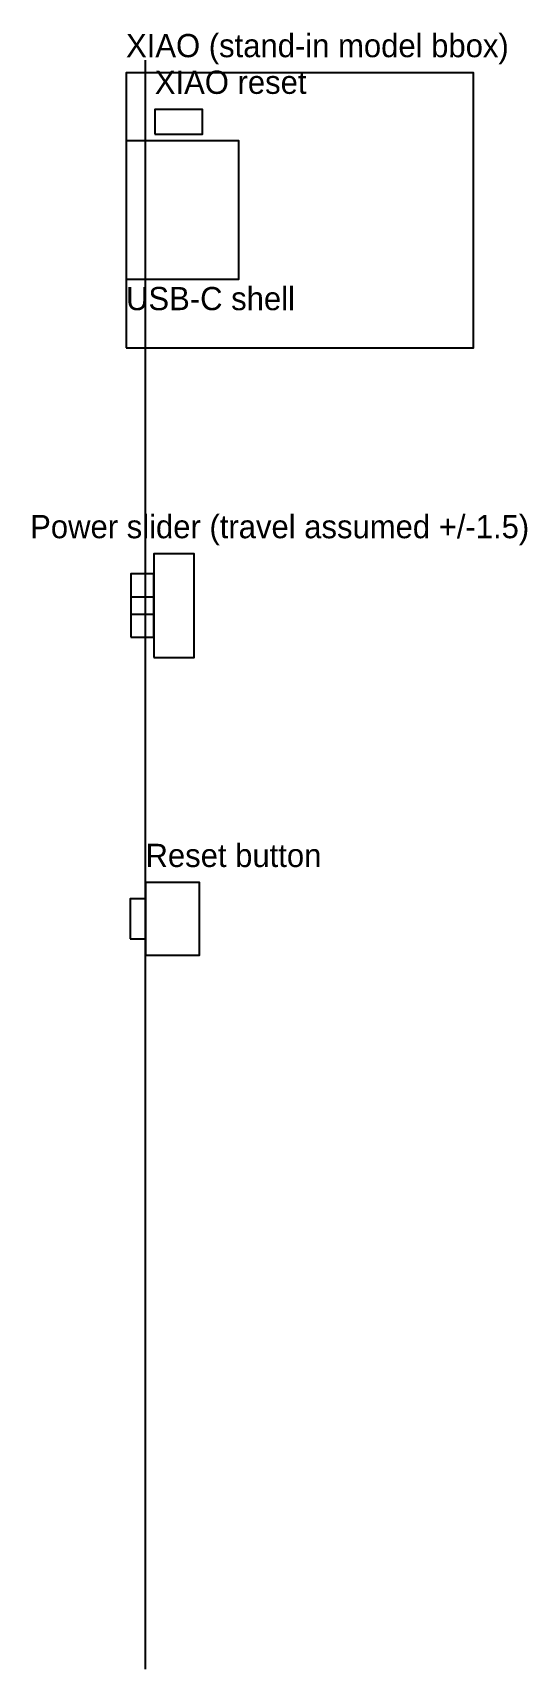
# Model space of a CAD drawing. Header units: millimetres. Extents: x -130 to -98, y -52 to 54.
import ezdxf

# ---------------------------------------------------------------- set-up
doc = ezdxf.new("R2010")
doc.units = ezdxf.units.MM
for name, color, linetype in [('BOARD_EDGE_LINE', 7, 'CONTINUOUS'), ('LABELS', 7, 'CONTINUOUS'), ('POWER_SW_BODY', 3, 'CONTINUOUS'), ('POWER_SW_SLIDER', 1, 'CONTINUOUS'), ('POWER_SW_TRAVEL', 2, 'CONTINUOUS'), ('RESET_BODY', 3, 'CONTINUOUS'), ('RESET_PLUNGER', 1, 'CONTINUOUS'), ('XIAO_BODY', 5, 'CONTINUOUS'), ('XIAO_RESET_BTN', 6, 'CONTINUOUS'), ('XIAO_USB_C', 1, 'CONTINUOUS')]:
    doc.layers.add(name, color=color, linetype=linetype)

msp = doc.modelspace()

# ---------------------------------------------------------------- linework, layer by layer
at = {"layer": 'BOARD_EDGE_LINE'}
msp.add_line((-122.25, -52), (-122.25, 52), dxfattribs=at)
at = {"layer": 'POWER_SW_BODY'}
msp.add_lwpolyline([(-121.71, 13.4), (-119.11, 13.4), (-119.11, 20.1), (-121.71, 20.1)], close=True, dxfattribs=at)
at = {"layer": 'POWER_SW_SLIDER'}
msp.add_lwpolyline([(-123.21, 16.2), (-121.71, 16.2), (-121.71, 17.3), (-123.21, 17.3)], close=True, dxfattribs=at)
at = {"layer": 'POWER_SW_TRAVEL'}
msp.add_lwpolyline([(-123.21, 14.7), (-121.71, 14.7), (-121.71, 18.8), (-123.21, 18.8)], close=True, dxfattribs=at)
at = {"layer": 'RESET_BODY'}
msp.add_lwpolyline([(-122.25, -5.85), (-118.75, -5.85), (-118.75, -1.15), (-122.25, -1.15)], close=True, dxfattribs=at)
at = {"layer": 'RESET_PLUNGER'}
msp.add_lwpolyline([(-123.25, -4.8), (-122.25, -4.8), (-122.25, -2.2), (-123.25, -2.2)], close=True, dxfattribs=at)
at = {"layer": 'XIAO_BODY'}
msp.add_lwpolyline([(-123.51, 33.41), (-101.03, 33.41), (-101.03, 51.19), (-123.51, 51.19)], close=True, dxfattribs=at)
at = {"layer": 'XIAO_RESET_BTN'}
msp.add_lwpolyline([(-121.65, 47.22), (-118.56, 47.22), (-118.56, 48.82), (-121.65, 48.82)], close=True, dxfattribs=at)
at = {"layer": 'XIAO_USB_C'}
msp.add_lwpolyline([(-123.51, 37.84), (-116.21, 37.84), (-116.21, 46.78), (-123.51, 46.78)], close=True, dxfattribs=at)

# ---------------------------------------------------------------- texts
at = {"layer": 'LABELS'}
for s, p in [('XIAO (stand-in model bbox)', (-123.51, 52.19)), ('XIAO reset', (-121.65, 49.82)), ('USB-C shell', (-123.51, 35.84)), ('Power slider (travel assumed +/-1.5)', (-129.71, 21.1)), ('Reset button', (-122.25, -0.15))]:
    msp.add_text(s, height=1.5, dxfattribs=at).set_placement(p)

doc.saveas('drawing.dxf')
